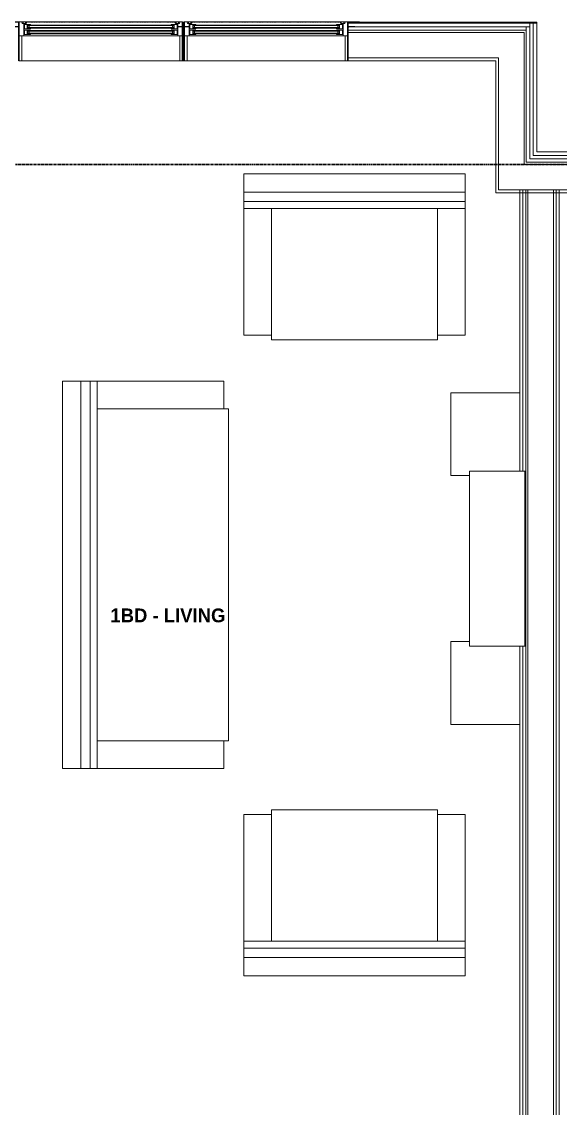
# Model space of a CAD drawing. Header units: inches. Extents: x -4093 to -1777, y 9773 to 12264.
# Drawn here: x -2749.8 to -2633, y 11882.4 to 12118.2 of the extents above; entities that cross this region are included whole.
import ezdxf

# ---------------------------------------------------------------- set-up
doc = ezdxf.new("R2010")
doc.units = ezdxf.units.IN
doc.header["$MEASUREMENT"] = 0
doc.linetypes.add('Dash', pattern=[0.25, 0.125, -0.125])
doc.linetypes.add('Grid Line 1_2_', pattern=[0.875, 0.5, -0.125, 0.125, -0.125])
for name, color, linetype, lineweight in [('0-1', 7, 'Continuous', 5), ('0-2', 7, 'Continuous', 9), ('A-AREA-IDEN', 2, 'Continuous', 9), ('A-DETL-GENF', 92, 'Continuous', 18), ('A-DETL-GENF-HDLN', 1, 'Dash', 9), ('A-GLAZ', 151, 'Continuous', 18), ('A-GLAZ-1', 151, 'Continuous', 9), ('A-GLAZ-2', 151, 'Continuous', 30), ('A-WALL', 113, 'Continuous', 18), ('A-WALL-2', 250, 'Continuous', 18), ('A-WALL-3', 113, 'Continuous', 9), ('I-FURN', 30, 'Continuous', 9), ('I-FURN-1', 7, 'Continuous', 9), ('I-WALL-1', 7, 'Continuous', 9), ('S-GRID-1', 1, 'Grid Line 1_2_', 30)]:
    doc.layers.add(name, color=color, linetype=linetype, lineweight=lineweight)
doc.styles.add('Century Gothic_B', font='GOTHICB.TTF', dxfattribs={"height": 3})

# ---------------------------------------------------------------- blocks, each defined once
blk = doc.blocks.new('Entertainment_Center_14771 - Entertainment_Center_14771-V70-BACKGROUND - 2ND FLOOR')
at = {"layer": 'I-FURN-1'}
for p, q in [((-36, 4.95), (-36, -10)), ((-19, 6.12), (19, 6.12)), ((-19, 6), (-19, 6.12)), ((19, 6), (-19, 6)), ((19, 6), (-19, 6)), ((-19, 6), (-19, -6)), ((19, 6.12), (19, 6)), ((19, -6), (19, 6)), ((36, -10), (36, 4.95)), ((-19, -6), (19, -6)), ((-18, -10), (-18, -6)), ((18, -6), (18, -10)), ((-36, -10), (-18, -10)), ((-35.34, -10), (-35.34, -10.03)), ((-35.34, -10.03), (-34.85, -10.03)), ((-34.85, -10.03), (-34.85, -10)), ((-19.66, -10), (-19.66, -10.03)), ((-19.66, -10.03), (-18.66, -10.03)), ((-18.66, -10.03), (-18.66, -10)), ((18, -10), (36, -10)), ((18.66, -10), (18.66, -10.03)), ((18.66, -10.03), (19.66, -10.03)), ((19.66, -10.03), (19.66, -10)), ((34.85, -10), (34.85, -10.03)), ((34.85, -10.03), (35.34, -10.03)), ((35.34, -10.03), (35.34, -10))]:
    blk.add_line(p, q, dxfattribs=at)
blk = doc.blocks.new('Couch-Both_Arms-Generic - 1-1352606-BACKGROUND - 2ND FLOOR')
at = {"layer": 'I-FURN'}
for p, q in [((-42, 13.5), (42, 13.5)), ((42, 13.5), (-42, 13.5)), ((-42, 13.5), (-42, 10)), ((42, 10), (42, 13.5)), ((-42, 11.5), (42, 11.5)), ((-42, 10), (-42, -17.5)), ((-42, 10), (42, 10)), ((-36, -17.5), (-36, 10)), ((36, 10), (36, -17.5)), ((42, -17.5), (42, 10)), ((-42, -17.5), (-36, -17.5)), ((-36, -17.5), (-36, -18.5)), ((-36, -18.5), (36, -18.5)), ((36, -18.5), (36, -17.5)), ((36, -17.5), (42, -17.5))]:
    blk.add_line(p, q, dxfattribs=at)
at = {"layer": 'I-FURN-1'}
for p, q in [((42, 17.5), (-42, 17.5)), ((-42, 17.5), (-42, 13.5)), ((42, 13.5), (42, 17.5))]:
    blk.add_line(p, q, dxfattribs=at)
blk = doc.blocks.new('Couch-Both_Arms-Generic - 2-1523460-BACKGROUND - 2ND FLOOR')
at = {"layer": 'I-FURN'}
for p, q in [((-24, 17.5), (-18, 17.5)), ((-24, -10), (-24, 17.5)), ((-18, 18.5), (18, 18.5)), ((-18, 17.5), (-18, 18.5)), ((-18, 17.5), (-18, -10)), ((18, 18.5), (18, 17.5)), ((18, 17.5), (24, 17.5)), ((18, -10), (18, 17.5)), ((24, 17.5), (24, -10)), ((-24, -10), (24, -10)), ((-24, -13.5), (-24, -10)), ((-24, -11.5), (24, -11.5)), ((24, -10), (24, -13.5)), ((-24, -13.5), (24, -13.5)), ((24, -13.5), (-24, -13.5))]:
    blk.add_line(p, q, dxfattribs=at)
at = {"layer": 'I-FURN-1'}
for p, q in [((-24, -17.5), (-24, -13.5)), ((24, -13.5), (24, -17.5)), ((24, -17.5), (-24, -17.5))]:
    blk.add_line(p, q, dxfattribs=at)
blk = doc.blocks.new('Couch-Both_Arms-Generic - 2-1352635-BACKGROUND - 2ND FLOOR')
at = {"layer": 'I-FURN'}
for p, q in [((-24, 13.5), (24, 13.5)), ((24, 13.5), (-24, 13.5)), ((-24, 13.5), (-24, 10)), ((24, 10), (24, 13.5)), ((-24, 11.5), (24, 11.5)), ((-24, 10), (-24, -17.5)), ((-24, 10), (24, 10)), ((-18, -17.5), (-18, 10)), ((18, 10), (18, -17.5)), ((24, -17.5), (24, 10)), ((-24, -17.5), (-18, -17.5)), ((-18, -17.5), (-18, -18.5)), ((-18, -18.5), (18, -18.5)), ((18, -18.5), (18, -17.5)), ((18, -17.5), (24, -17.5))]:
    blk.add_line(p, q, dxfattribs=at)
at = {"layer": 'I-FURN-1'}
for p, q in [((24, 17.5), (-24, 17.5)), ((-24, 17.5), (-24, 13.5)), ((24, 13.5), (24, 17.5))]:
    blk.add_line(p, q, dxfattribs=at)
blk = doc.blocks.new('CTR - 1st Phase - Unit Layouts_rvt-1-BACKGROUND - 2ND FLOOR')
at = {"layer": '0-2'}
for name, p, rotation in [('Couch-Both_Arms-Generic - 2-1523460-BACKGROUND - 2ND FLOOR', (-2677.65, 12067.69), 180), ('Couch-Both_Arms-Generic - 1-1352606-BACKGROUND - 2ND FLOOR', (-2723.47, 11998.19), 90.00000000005623), ('Entertainment_Center_14771 - Entertainment_Center_14771-V70-BACKGROUND - 2ND FLOOR', (-2646.7, 12001.7), 270.0000000000514), ('Couch-Both_Arms-Generic - 2-1352635-BACKGROUND - 2ND FLOOR', (-2677.65, 11928.69), 180)]:
    blk.add_blockref(name, p, dxfattribs=dict(at, rotation=rotation))
blk = doc.blocks.new('CTR - 1st Phase -Stairs _ Elevators_rvt-1-BACKGROUND - 2ND FLOOR')
at = {"layer": 'A-WALL-2'}
for p, q in [((-2641.12, 12020.7), (-2641.12, 12081.69)), ((-2640.5, 11836.81), (-2640.5, 12081.69)), ((-2640, 11837.31), (-2640, 12081.69)), ((-2634.5, 11842.81), (-2634.5, 12081.69)), ((-2633.87, 11843.44), (-2633.87, 12081.69)), ((-2641.12, 11836.19), (-2641.12, 11982.7))]:
    blk.add_line(p, q, dxfattribs=at)
at = {"layer": 'I-WALL-1'}
for p, q in [((-2641.75, 12081.69), (-2641.75, 12020.7)), ((-2633.25, 12081.69), (-2641.75, 12081.69)), ((-2633.25, 11844.06), (-2633.25, 12081.69)), ((-2641.75, 11982.7), (-2641.75, 11835.56))]:
    blk.add_line(p, q, dxfattribs=at)
blk = doc.blocks.new('CTR - 1st Phase - Structure_rvt-1-BACKGROUND - 2ND FLOOR')
at = {"layer": 'S-GRID-1'}
blk.add_line((-1777.25, 12087.19), (-4076.95, 12087.19), dxfattribs=at)
blk = doc.blocks.new('Window-Double_Hung-Marvin-Essential - 2-WIDE _TEMP ALL LOW_ ESDH3066-3454268-BACKGROUND - 2ND FLOOR')
at = {"layer": 'A-DETL-GENF'}
for p, q in [((-19.25, 3.23), (-19.25, 3.19)), ((-17.75, 3.23), (-19.25, 3.23)), ((-19.25, 3.19), (-17.9, 3.19)), ((-17.9, 3.19), (-17.9, 3.08)), ((-17.9, 3.08), (-17.75, 3.08)), ((-17.75, 4.28), (-17.16, 4.28)), ((-17.75, 4.28), (-17.75, 1.19)), ((-17.08, 3.87), (-17.16, 4.28)), ((-17.08, 3.87), (-16.19, 3.87)), ((-16.85, 4.25), (-16.85, 3.87)), ((-16.3, 4.25), (-16.85, 4.25)), ((-16.38, 3.77), (-16.72, 3.77)), ((-16.72, 3.77), (-16.72, 1.19)), ((-15.34, 3.69), (-16.56, 3.69)), ((-16.56, 2.75), (-16.56, 3.69)), ((-16.56, 2.75), (-15.34, 2.75)), ((-15.34, 2.47), (-16.56, 2.47)), ((-16.56, 1.53), (-16.56, 2.47)), ((-16.38, 3.87), (-16.38, 3.77)), ((-16.3, 4.01), (-16.3, 4.25)), ((-16.18, 4.01), (-16.3, 4.01)), ((-16.19, 3.97), (-16.1, 3.97)), ((-16.19, 3.87), (-16.19, 3.97)), ((-16.18, 4.22), (-16.1, 4.22)), ((-16.18, 4.22), (-16.18, 4.01)), ((-16.1, 3.97), (-16.1, 4.22)), ((-15.94, 2.87), (-15.94, 3.59)), ((-15.94, 3.59), (-15.28, 3.59)), ((-15.28, 2.87), (-15.94, 2.87)), ((-15.94, 1.65), (-15.94, 2.37)), ((-15.94, 2.37), (-15.28, 2.37)), ((15.84, 3.57), (-15.84, 3.57)), ((-15.84, 2.88), (-15.84, 3.57)), ((15.84, 3.45), (-15.84, 3.45)), ((15.84, 3.01), (-15.84, 3.01)), ((15.84, 2.88), (-15.84, 2.88)), ((-15.54, 3.01), (-15.54, 3.45)), ((-15.34, 3.69), (-15.28, 3.63)), ((-15.34, 2.75), (-15.28, 2.81)), ((-15.34, 2.47), (-15.28, 2.41)), ((-15.28, 3.59), (-15.28, 3.63)), ((-15.28, 2.81), (-15.28, 2.87)), ((-15.28, 2.37), (-15.28, 2.41)), ((15.34, 3.69), (15.28, 3.63)), ((15.28, 3.59), (15.28, 3.63)), ((15.94, 3.59), (15.28, 3.59)), ((15.28, 2.81), (15.28, 2.87)), ((15.28, 2.87), (15.94, 2.87)), ((15.34, 2.75), (15.28, 2.81)), ((15.34, 2.47), (15.28, 2.41)), ((15.28, 2.37), (15.28, 2.41)), ((15.94, 2.37), (15.28, 2.37)), ((15.34, 3.69), (16.56, 3.69)), ((16.56, 2.75), (15.34, 2.75)), ((15.34, 2.47), (16.56, 2.47)), ((15.54, 3.01), (15.54, 3.45)), ((15.84, 2.88), (15.84, 3.57)), ((15.94, 2.87), (15.94, 3.59)), ((15.94, 1.65), (15.94, 2.37)), ((16.18, 4.22), (16.1, 4.22)), ((16.1, 3.97), (16.1, 4.22)), ((16.19, 3.97), (16.1, 3.97)), ((16.18, 4.22), (16.18, 4.01)), ((16.18, 4.01), (16.3, 4.01)), ((16.19, 3.87), (16.19, 3.97)), ((17.08, 3.87), (16.19, 3.87)), ((16.3, 4.01), (16.3, 4.25)), ((16.3, 4.25), (16.85, 4.25)), ((16.38, 3.87), (16.38, 3.77)), ((16.38, 3.77), (16.72, 3.77)), ((16.56, 2.75), (16.56, 3.69)), ((16.56, 1.53), (16.56, 2.47)), ((16.72, 3.77), (16.72, 1.19)), ((16.85, 4.25), (16.85, 3.87)), ((17.08, 3.87), (17.16, 4.28)), ((17.75, 4.28), (17.16, 4.28)), ((17.75, 4.28), (17.75, 1.19)), ((17.75, 3.23), (19.25, 3.23)), ((17.9, 3.08), (17.75, 3.08)), ((17.9, 3.19), (17.9, 3.08)), ((19.25, 3.19), (17.9, 3.19)), ((19.25, 3.23), (19.25, 3.19)), ((-16.72, 1.19), (-17.75, 1.19)), ((-16.56, 1.53), (-15.34, 1.53)), ((-15.28, 1.65), (-15.94, 1.65)), ((15.84, 2.35), (-15.84, 2.35)), ((-15.84, 1.66), (-15.84, 2.35)), ((15.84, 2.23), (-15.84, 2.23)), ((15.84, 1.79), (-15.84, 1.79)), ((15.84, 1.66), (-15.84, 1.66)), ((-15.54, 1.79), (-15.54, 2.23)), ((-15.34, 1.53), (-15.28, 1.59)), ((-15.28, 1.59), (-15.28, 1.65)), ((15.28, 1.59), (15.28, 1.65)), ((15.28, 1.65), (15.94, 1.65)), ((15.34, 1.53), (15.28, 1.59)), ((16.56, 1.53), (15.34, 1.53)), ((15.54, 1.79), (15.54, 2.23)), ((15.84, 1.66), (15.84, 2.35)), ((16.72, 1.19), (17.75, 1.19))]:
    blk.add_line(p, q, dxfattribs=at)
at = {"layer": 'A-DETL-GENF-HDLN'}
blk.add_line((16.1, 4.22), (-16.5, 4.22), dxfattribs=at)
at = {"layer": 'A-GLAZ'}
for p, q in [((-17.13, 1.16), (-17.13, -4.19)), ((17.12, -4.19), (17.12, 1.16)), ((-17.13, -4.19), (-17.75, -4.19)), ((17.12, -4.19), (17.75, -4.19))]:
    blk.add_line(p, q, dxfattribs=at)
at = {"layer": 'A-GLAZ-1'}
for p, q in [((17.75, 4.28), (-17.75, 4.28)), ((20.21, 4.25), (17.75, 4.25)), ((17.75, 4.19), (20.21, 4.19)), ((20.21, 4.19), (20.21, 4.25)), ((-17.75, 1.19), (17.75, 1.19)), ((-17.75, -4.19), (17.75, -4.19))]:
    blk.add_line(p, q, dxfattribs=at)
at = {"layer": 'A-GLAZ-2'}
for p, q in [((-17.75, 4.28), (-17.75, 1.19)), ((17.75, 1.19), (17.75, 4.28)), ((-17.75, 1.16), (-17.75, -4.19)), ((17.75, -4.19), (17.75, 1.16))]:
    blk.add_line(p, q, dxfattribs=at)
blk = doc.blocks.new('Window-Double_Hung-Marvin-Essential - 2-WIDE _TEMP ALL LOW_ ESDH3066-3454271-BACKGROUND - 2ND FLOOR')
at = {"layer": 'A-DETL-GENF'}
for p, q in [((-16.72, -1.19), (-17.75, -1.19)), ((-17.75, -4.28), (-17.75, -1.19)), ((-16.72, -3.77), (-16.72, -1.19)), ((-16.56, -1.53), (-15.34, -1.53)), ((-16.56, -1.53), (-16.56, -2.47)), ((-15.28, -1.65), (-15.94, -1.65)), ((-15.94, -1.65), (-15.94, -2.37)), ((15.84, -1.66), (-15.84, -1.66)), ((-15.84, -1.66), (-15.84, -2.35)), ((15.84, -1.79), (-15.84, -1.79)), ((15.84, -2.23), (-15.84, -2.23)), ((15.84, -2.35), (-15.84, -2.35)), ((-15.54, -1.79), (-15.54, -2.23)), ((-15.34, -1.53), (-15.28, -1.59)), ((-15.28, -1.59), (-15.28, -1.65)), ((15.34, -1.53), (15.28, -1.59)), ((15.28, -1.59), (15.28, -1.65)), ((15.28, -1.65), (15.94, -1.65)), ((16.56, -1.53), (15.34, -1.53)), ((15.54, -1.79), (15.54, -2.23)), ((15.84, -1.66), (15.84, -2.35)), ((15.94, -1.65), (15.94, -2.37)), ((16.56, -1.53), (16.56, -2.47)), ((16.72, -3.77), (16.72, -1.19)), ((16.72, -1.19), (17.75, -1.19)), ((17.75, -4.28), (17.75, -1.19)), ((-19.25, -3.23), (-19.25, -3.19)), ((-19.25, -3.19), (-17.9, -3.19)), ((-17.75, -3.23), (-19.25, -3.23)), ((-17.9, -3.19), (-17.9, -3.08)), ((-17.9, -3.08), (-17.75, -3.08)), ((-17.75, -4.28), (-17.16, -4.28)), ((-17.08, -3.87), (-17.16, -4.28)), ((-17.08, -3.87), (-16.19, -3.87)), ((-16.85, -4.25), (-16.85, -3.87)), ((-16.3, -4.25), (-16.85, -4.25)), ((-16.38, -3.77), (-16.72, -3.77)), ((-15.34, -2.47), (-16.56, -2.47)), ((-16.56, -2.75), (-15.34, -2.75)), ((-16.56, -2.75), (-16.56, -3.69)), ((-15.34, -3.69), (-16.56, -3.69)), ((-16.38, -3.87), (-16.38, -3.77)), ((-16.18, -4.01), (-16.3, -4.01)), ((-16.3, -4.01), (-16.3, -4.25)), ((-16.19, -3.87), (-16.19, -3.97)), ((-16.19, -3.97), (-16.1, -3.97)), ((-16.18, -4.22), (-16.18, -4.01)), ((-16.18, -4.22), (-16.1, -4.22)), ((-16.1, -3.97), (-16.1, -4.22)), ((-15.94, -2.37), (-15.28, -2.37)), ((-15.28, -2.87), (-15.94, -2.87)), ((-15.94, -2.87), (-15.94, -3.59)), ((-15.94, -3.59), (-15.28, -3.59)), ((15.84, -2.88), (-15.84, -2.88)), ((-15.84, -2.88), (-15.84, -3.57)), ((15.84, -3.01), (-15.84, -3.01)), ((15.84, -3.45), (-15.84, -3.45)), ((15.84, -3.57), (-15.84, -3.57)), ((-15.54, -3.01), (-15.54, -3.45)), ((-15.34, -2.47), (-15.28, -2.41)), ((-15.34, -2.75), (-15.28, -2.81)), ((-15.34, -3.69), (-15.28, -3.63)), ((-15.28, -2.37), (-15.28, -2.41)), ((-15.28, -2.81), (-15.28, -2.87)), ((-15.28, -3.59), (-15.28, -3.63)), ((15.28, -2.37), (15.28, -2.41)), ((15.94, -2.37), (15.28, -2.37)), ((15.34, -2.47), (15.28, -2.41)), ((15.34, -2.75), (15.28, -2.81)), ((15.28, -2.81), (15.28, -2.87)), ((15.28, -2.87), (15.94, -2.87)), ((15.28, -3.59), (15.28, -3.63)), ((15.94, -3.59), (15.28, -3.59)), ((15.34, -3.69), (15.28, -3.63)), ((15.34, -2.47), (16.56, -2.47)), ((16.56, -2.75), (15.34, -2.75)), ((15.34, -3.69), (16.56, -3.69)), ((15.54, -3.01), (15.54, -3.45)), ((15.84, -2.88), (15.84, -3.57)), ((15.94, -2.87), (15.94, -3.59)), ((16.19, -3.97), (16.1, -3.97)), ((16.1, -3.97), (16.1, -4.22)), ((16.18, -4.22), (16.1, -4.22)), ((16.18, -4.22), (16.18, -4.01)), ((16.18, -4.01), (16.3, -4.01)), ((17.08, -3.87), (16.19, -3.87)), ((16.19, -3.87), (16.19, -3.97)), ((16.3, -4.01), (16.3, -4.25)), ((16.3, -4.25), (16.85, -4.25)), ((16.38, -3.87), (16.38, -3.77)), ((16.38, -3.77), (16.72, -3.77)), ((16.56, -2.75), (16.56, -3.69)), ((16.85, -4.25), (16.85, -3.87)), ((17.08, -3.87), (17.16, -4.28)), ((17.75, -4.28), (17.16, -4.28)), ((17.9, -3.08), (17.75, -3.08)), ((17.75, -3.23), (19.25, -3.23)), ((17.9, -3.19), (17.9, -3.08)), ((19.25, -3.19), (17.9, -3.19)), ((19.25, -3.23), (19.25, -3.19))]:
    blk.add_line(p, q, dxfattribs=at)
at = {"layer": 'A-DETL-GENF-HDLN'}
blk.add_line((16.1, -4.22), (-16.5, -4.22), dxfattribs=at)
at = {"layer": 'A-GLAZ'}
for p, q in [((-17.13, 4.19), (-17.75, 4.19)), ((-17.13, -1.16), (-17.13, 4.19)), ((17.12, 4.19), (17.75, 4.19)), ((17.12, 4.19), (17.12, -1.16))]:
    blk.add_line(p, q, dxfattribs=at)
at = {"layer": 'A-GLAZ-1'}
for p, q in [((-17.75, 4.19), (17.75, 4.19)), ((-17.75, -1.19), (17.75, -1.19)), ((17.75, -4.28), (-17.75, -4.28)), ((17.75, -4.19), (20.21, -4.19)), ((20.21, -4.25), (17.75, -4.25)), ((20.21, -4.19), (20.21, -4.25))]:
    blk.add_line(p, q, dxfattribs=at)
at = {"layer": 'A-GLAZ-2'}
for p, q in [((-17.75, -1.16), (-17.75, 4.19)), ((17.75, 4.19), (17.75, -1.16)), ((-17.75, -4.28), (-17.75, -1.19)), ((17.75, -1.19), (17.75, -4.28))]:
    blk.add_line(p, q, dxfattribs=at)

msp = doc.modelspace()

# ---------------------------------------------------------------- linework, layer by layer
at = {"layer": 'A-WALL'}
for p, q in [((-2714.54, 12117.84), (-2714.91, 12117.84)), ((-2714.54, 12117.09), (-2714.91, 12117.09)), ((-2679.04, 12117.84), (-2638.11, 12117.84)), ((-2679.04, 12117.09), (-2639.61, 12117.09)), ((-2640.36, 12117.09), (-2640.36, 12087.69)), ((-2639.61, 12088.44), (-2639.61, 12117.84)), ((-2638.86, 12089.19), (-2638.86, 12117.84)), ((-2714.54, 12116.34), (-2714.91, 12116.34)), ((-2714.54, 12115.84), (-2714.91, 12115.84)), ((-2640.36, 12116.34), (-2679.04, 12116.34)), ((-2640.86, 12115.84), (-2679.04, 12115.84)), ((-2640.86, 12115.84), (-2640.86, 12087.19)), ((-2714.54, 12110.34), (-2714.91, 12110.34)), ((-2646.36, 12110.34), (-2679.04, 12110.34)), ((-2646.36, 12081.69), (-2646.36, 12110.34)), ((-2638.86, 12089.19), (-2521.79, 12089.19)), ((-2640.86, 12087.19), (-2519.79, 12087.19)), ((-2640.36, 12087.69), (-2520.29, 12087.69)), ((-2639.61, 12088.44), (-2521.04, 12088.44)), ((-2646.36, 12081.69), (-2514.29, 12081.69))]:
    msp.add_line(p, q, dxfattribs=at)
at = {"layer": 'A-WALL-3'}
for p, q in [((-2714.54, 12118.09), (-2714.91, 12118.09)), ((-2638.11, 12118.09), (-2676.58, 12118.09)), ((-2638.11, 12089.94), (-2638.11, 12118.09)), ((-2714.91, 12115.09), (-2714.91, 12115.06)), ((-2714.54, 12115.06), (-2714.54, 12115.09)), ((-2679.04, 12115.09), (-2679.04, 12115.06)), ((-2714.91, 12109.71), (-2714.54, 12109.71)), ((-2679.04, 12109.71), (-2646.99, 12109.71)), ((-2646.99, 12109.71), (-2646.99, 12081.06)), ((-2522.54, 12089.94), (-2638.11, 12089.94)), ((-2646.99, 12081.06), (-2513.66, 12081.06))]:
    msp.add_line(p, q, dxfattribs=at)

# ---------------------------------------------------------------- block references
at = {"layer": '0-1'}
for name in ['CTR - 1st Phase - Structure_rvt-1-BACKGROUND - 2ND FLOOR', 'CTR - 1st Phase - Unit Layouts_rvt-1-BACKGROUND - 2ND FLOOR', 'CTR - 1st Phase -Stairs _ Elevators_rvt-1-BACKGROUND - 2ND FLOOR']:
    msp.add_blockref(name, (0, 0), dxfattribs=at)
at = {"layer": 'A-GLAZ-1', "rotation": 180}
msp.add_blockref('Window-Double_Hung-Marvin-Essential - 2-WIDE _TEMP ALL LOW_ ESDH3066-3454271-BACKGROUND - 2ND FLOOR', (-2732.66, 12113.9), dxfattribs=at)
at = {"layer": 'A-GLAZ-1'}
msp.add_blockref('Window-Double_Hung-Marvin-Essential - 2-WIDE _TEMP ALL LOW_ ESDH3066-3454268-BACKGROUND - 2ND FLOOR', (-2696.79, 12113.9), dxfattribs=at)

# ---------------------------------------------------------------- texts
at = {"layer": 'A-AREA-IDEN', "insert": (-2730.59, 11990.88), "char_height": 3, "width": 31.411, "attachment_point": 1, "style": 'Century Gothic_B'}
msp.add_mtext('1BD - LIVING', dxfattribs=at)

doc.saveas('drawing.dxf')
